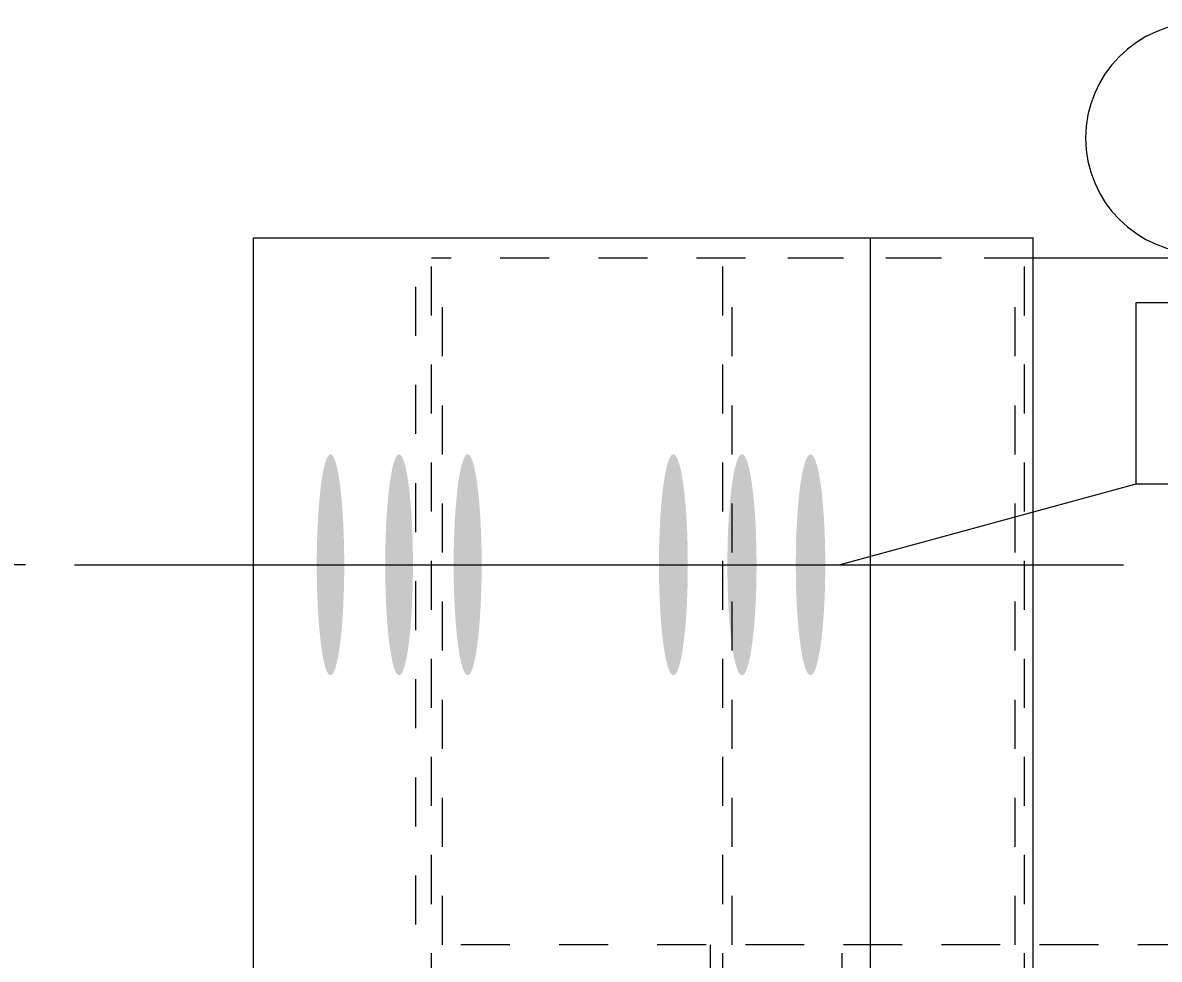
# Model space of a CAD drawing. Header units: millimetres. Extents: x 2 to 825, y 1 to 579.
# Drawn here: x 51.33 to 74.51, y 440.16 to 459.26 of the extents above; entities that cross this region are included whole.
import ezdxf

# ---------------------------------------------------------------- set-up
doc = ezdxf.new("R2010")
doc.units = ezdxf.units.MM
doc.linetypes.add('XKITLINE00', pattern=[0])
doc.linetypes.add('XKITLINE01', pattern=[4, 1, -1, 1, -1])
for name, color, linetype, lineweight in [('Bolt', 3, 'Continuous', 0), ('BoltMark', 7, 'Continuous', 0), ('Dimensions', 7, 'Continuous', 0), ('Part', 2, 'Continuous', 0), ('PartMark', 7, 'Continuous', 0)]:
    doc.layers.add(name, color=color, linetype=linetype, lineweight=lineweight)
doc.styles.add('ARIAL_NARROW', font='ARIALN.TTF')

# ---------------------------------------------------------------- blocks, each defined once
blk = doc.blocks.new('*A54')
at = {"layer": 'Bolt'}
for points in [[(57.884, 448.15), (57.884, 448.095), (57.883, 448.04), (57.883, 447.985), (57.882, 447.93), (57.881, 447.875), (57.88, 447.821), (57.879, 447.766), (57.877, 447.712), (57.876, 447.658), (57.874, 447.605), (57.872, 447.552), (57.87, 447.499), (57.868, 447.447), (57.865, 447.395), (57.863, 447.344), (57.86, 447.293), (57.857, 447.243), (57.854, 447.194), (57.851, 447.145), (57.848, 447.096), (57.844, 447.048), (57.841, 447.001), (57.837, 446.955), (57.833, 446.91), (57.829, 446.865), (57.825, 446.821), (57.821, 446.778), (57.816, 446.736), (57.812, 446.694), (57.807, 446.654), (57.802, 446.614), (57.797, 446.576), (57.792, 446.538), (57.787, 446.501), (57.782, 446.466), (57.776, 446.431), (57.771, 446.398), (57.765, 446.366), (57.76, 446.334), (57.754, 446.304), (57.748, 446.275), (57.742, 446.247), (57.736, 446.221), (57.73, 446.195), (57.724, 446.171), (57.718, 446.148), (57.711, 446.126), (57.705, 446.106), (57.698, 446.087), (57.692, 446.069), (57.685, 446.052), (57.679, 446.037), (57.672, 446.023), (57.666, 446.01), (57.659, 445.998), (57.652, 445.988), (57.645, 445.98), (57.638, 445.972), (57.632, 445.966), (57.625, 445.961), (57.618, 445.958), (57.611, 445.956), (57.604, 445.955), (57.597, 445.956), (57.59, 445.958), (57.584, 445.961), (57.577, 445.966), (57.57, 445.972), (57.563, 445.98), (57.556, 445.988), (57.55, 445.998), (57.543, 446.01), (57.536, 446.023), (57.53, 446.037), (57.523, 446.052), (57.516, 446.069), (57.51, 446.087), (57.504, 446.106), (57.497, 446.126), (57.491, 446.148), (57.485, 446.171), (57.478, 446.195), (57.472, 446.221), (57.466, 446.247), (57.46, 446.275), (57.455, 446.304), (57.449, 446.334), (57.443, 446.366), (57.438, 446.398), (57.432, 446.431), (57.427, 446.466), (57.421, 446.501), (57.416, 446.538), (57.411, 446.576), (57.406, 446.614), (57.402, 446.654), (57.397, 446.694), (57.392, 446.736), (57.388, 446.778), (57.384, 446.821), (57.379, 446.865), (57.375, 446.91), (57.372, 446.955), (57.368, 447.001), (57.364, 447.048), (57.361, 447.096), (57.357, 447.145), (57.354, 447.194), (57.351, 447.243), (57.348, 447.293), (57.346, 447.344), (57.343, 447.395), (57.341, 447.447), (57.339, 447.499), (57.336, 447.552), (57.335, 447.605), (57.333, 447.658), (57.331, 447.712), (57.33, 447.766), (57.329, 447.821), (57.327, 447.875), (57.327, 447.93), (57.326, 447.985), (57.325, 448.04), (57.325, 448.095), (57.325, 448.15), (57.324, 448.205), (57.325, 448.26), (57.325, 448.316), (57.325, 448.371), (57.326, 448.426), (57.327, 448.481), (57.327, 448.535), (57.329, 448.59), (57.33, 448.644), (57.331, 448.698), (57.333, 448.752), (57.335, 448.805), (57.336, 448.858), (57.339, 448.911), (57.341, 448.963), (57.343, 449.015), (57.346, 449.066), (57.348, 449.117), (57.351, 449.167), (57.354, 449.217), (57.357, 449.266), (57.361, 449.314), (57.364, 449.362), (57.368, 449.409), (57.372, 449.455), (57.375, 449.501), (57.379, 449.546), (57.384, 449.589), (57.388, 449.633), (57.392, 449.675), (57.397, 449.716), (57.402, 449.757), (57.406, 449.796), (57.411, 449.835), (57.416, 449.872), (57.421, 449.909), (57.427, 449.944), (57.432, 449.979), (57.438, 450.012), (57.443, 450.045), (57.449, 450.076), (57.455, 450.106), (57.46, 450.135), (57.466, 450.163), (57.472, 450.19), (57.478, 450.215), (57.485, 450.239), (57.491, 450.262), (57.497, 450.284), (57.504, 450.304), (57.51, 450.324), (57.516, 450.342), (57.523, 450.358), (57.53, 450.374), (57.536, 450.388), (57.543, 450.401), (57.55, 450.412), (57.556, 450.422), (57.563, 450.431), (57.57, 450.438), (57.577, 450.444), (57.584, 450.449), (57.59, 450.452), (57.597, 450.455), (57.604, 450.455), (57.611, 450.455), (57.618, 450.452), (57.625, 450.449), (57.632, 450.444), (57.638, 450.438), (57.645, 450.431), (57.652, 450.422), (57.659, 450.412), (57.666, 450.401), (57.672, 450.388), (57.679, 450.374), (57.685, 450.358), (57.692, 450.342), (57.698, 450.324), (57.705, 450.304), (57.711, 450.284), (57.718, 450.262), (57.724, 450.239), (57.73, 450.215), (57.736, 450.19), (57.742, 450.163), (57.748, 450.135), (57.754, 450.106), (57.76, 450.076), (57.765, 450.045), (57.771, 450.012), (57.776, 449.979), (57.782, 449.944), (57.787, 449.909), (57.792, 449.872), (57.797, 449.835), (57.802, 449.796), (57.807, 449.757), (57.812, 449.716), (57.816, 449.675), (57.821, 449.633), (57.825, 449.589), (57.829, 449.546), (57.833, 449.501), (57.837, 449.455), (57.841, 449.409), (57.844, 449.362), (57.848, 449.314), (57.851, 449.266), (57.854, 449.217), (57.857, 449.167), (57.86, 449.117), (57.863, 449.066), (57.865, 449.015), (57.868, 448.963), (57.87, 448.911), (57.872, 448.858), (57.874, 448.805), (57.876, 448.752), (57.877, 448.698), (57.879, 448.644), (57.88, 448.59), (57.881, 448.535), (57.882, 448.481), (57.883, 448.426), (57.883, 448.371), (57.884, 448.316), (57.884, 448.26), (57.884, 448.205)], [(59.285, 448.15), (59.285, 448.095), (59.285, 448.04), (59.284, 447.985), (59.283, 447.93), (59.282, 447.875), (59.281, 447.821), (59.28, 447.766), (59.279, 447.712), (59.277, 447.658), (59.275, 447.605), (59.273, 447.552), (59.271, 447.499), (59.269, 447.447), (59.266, 447.395), (59.264, 447.344), (59.261, 447.293), (59.258, 447.243), (59.255, 447.194), (59.252, 447.145), (59.249, 447.096), (59.245, 447.048), (59.242, 447.001), (59.238, 446.955), (59.234, 446.91), (59.23, 446.865), (59.226, 446.821), (59.221, 446.778), (59.217, 446.736), (59.212, 446.694), (59.207, 446.654), (59.203, 446.614), (59.198, 446.576), (59.193, 446.538), (59.187, 446.501), (59.182, 446.466), (59.177, 446.431), (59.171, 446.398), (59.166, 446.366), (59.16, 446.334), (59.154, 446.304), (59.148, 446.275), (59.142, 446.247), (59.136, 446.221), (59.13, 446.195), (59.124, 446.171), (59.117, 446.148), (59.111, 446.126), (59.105, 446.106), (59.098, 446.087), (59.091, 446.069), (59.085, 446.052), (59.078, 446.037), (59.071, 446.023), (59.065, 446.01), (59.058, 445.998), (59.051, 445.988), (59.044, 445.98), (59.037, 445.972), (59.031, 445.966), (59.024, 445.961), (59.017, 445.958), (59.01, 445.956), (59.003, 445.955), (58.996, 445.956), (58.989, 445.958), (58.982, 445.961), (58.975, 445.966), (58.968, 445.972), (58.961, 445.98), (58.955, 445.988), (58.948, 445.998), (58.941, 446.01), (58.934, 446.023), (58.927, 446.037), (58.921, 446.052), (58.914, 446.069), (58.908, 446.087), (58.901, 446.106), (58.895, 446.126), (58.888, 446.148), (58.882, 446.171), (58.876, 446.195), (58.87, 446.221), (58.864, 446.247), (58.858, 446.275), (58.852, 446.304), (58.846, 446.334), (58.84, 446.366), (58.834, 446.398), (58.829, 446.431), (58.824, 446.466), (58.818, 446.501), (58.813, 446.538), (58.808, 446.576), (58.803, 446.614), (58.798, 446.654), (58.793, 446.694), (58.789, 446.736), (58.784, 446.778), (58.78, 446.821), (58.776, 446.865), (58.772, 446.91), (58.768, 446.955), (58.764, 447.001), (58.76, 447.048), (58.757, 447.096), (58.754, 447.145), (58.75, 447.194), (58.747, 447.243), (58.744, 447.293), (58.742, 447.344), (58.739, 447.395), (58.737, 447.447), (58.735, 447.499), (58.732, 447.552), (58.73, 447.605), (58.729, 447.658), (58.727, 447.712), (58.726, 447.766), (58.724, 447.821), (58.723, 447.875), (58.722, 447.93), (58.722, 447.985), (58.721, 448.04), (58.721, 448.095), (58.72, 448.15), (58.72, 448.205), (58.72, 448.26), (58.721, 448.316), (58.721, 448.371), (58.722, 448.426), (58.722, 448.481), (58.723, 448.535), (58.724, 448.59), (58.726, 448.644), (58.727, 448.698), (58.729, 448.752), (58.73, 448.805), (58.732, 448.858), (58.735, 448.911), (58.737, 448.963), (58.739, 449.015), (58.742, 449.066), (58.744, 449.117), (58.747, 449.167), (58.75, 449.217), (58.754, 449.266), (58.757, 449.314), (58.76, 449.362), (58.764, 449.409), (58.768, 449.455), (58.772, 449.501), (58.776, 449.546), (58.78, 449.589), (58.784, 449.633), (58.789, 449.675), (58.793, 449.716), (58.798, 449.757), (58.803, 449.796), (58.808, 449.835), (58.813, 449.872), (58.818, 449.909), (58.824, 449.944), (58.829, 449.979), (58.834, 450.012), (58.84, 450.045), (58.846, 450.076), (58.852, 450.106), (58.858, 450.135), (58.864, 450.163), (58.87, 450.19), (58.876, 450.215), (58.882, 450.239), (58.888, 450.262), (58.895, 450.284), (58.901, 450.304), (58.908, 450.324), (58.914, 450.342), (58.921, 450.358), (58.927, 450.374), (58.934, 450.388), (58.941, 450.401), (58.948, 450.412), (58.955, 450.422), (58.961, 450.431), (58.968, 450.438), (58.975, 450.444), (58.982, 450.449), (58.989, 450.452), (58.996, 450.455), (59.003, 450.455), (59.01, 450.455), (59.017, 450.452), (59.024, 450.449), (59.031, 450.444), (59.037, 450.438), (59.044, 450.431), (59.051, 450.422), (59.058, 450.412), (59.065, 450.401), (59.071, 450.388), (59.078, 450.374), (59.085, 450.358), (59.091, 450.342), (59.098, 450.324), (59.105, 450.304), (59.111, 450.284), (59.117, 450.262), (59.124, 450.239), (59.13, 450.215), (59.136, 450.19), (59.142, 450.163), (59.148, 450.135), (59.154, 450.106), (59.16, 450.076), (59.166, 450.045), (59.171, 450.012), (59.177, 449.979), (59.182, 449.944), (59.187, 449.909), (59.193, 449.872), (59.198, 449.835), (59.203, 449.796), (59.207, 449.757), (59.212, 449.716), (59.217, 449.675), (59.221, 449.633), (59.226, 449.589), (59.23, 449.546), (59.234, 449.501), (59.238, 449.455), (59.242, 449.409), (59.245, 449.362), (59.249, 449.314), (59.252, 449.266), (59.255, 449.217), (59.258, 449.167), (59.261, 449.117), (59.264, 449.066), (59.266, 449.015), (59.269, 448.963), (59.271, 448.911), (59.273, 448.858), (59.275, 448.805), (59.277, 448.752), (59.279, 448.698), (59.28, 448.644), (59.281, 448.59), (59.282, 448.535), (59.283, 448.481), (59.284, 448.426), (59.285, 448.371), (59.285, 448.316), (59.285, 448.26), (59.285, 448.205)], [(60.687, 448.15), (60.686, 448.095), (60.686, 448.04), (60.685, 447.985), (60.685, 447.93), (60.684, 447.875), (60.683, 447.821), (60.681, 447.766), (60.68, 447.712), (60.678, 447.658), (60.676, 447.605), (60.675, 447.552), (60.672, 447.499), (60.67, 447.447), (60.668, 447.395), (60.665, 447.344), (60.662, 447.293), (60.659, 447.243), (60.656, 447.194), (60.653, 447.145), (60.65, 447.096), (60.646, 447.048), (60.643, 447.001), (60.639, 446.955), (60.635, 446.91), (60.631, 446.865), (60.626, 446.821), (60.622, 446.778), (60.618, 446.736), (60.613, 446.694), (60.608, 446.654), (60.603, 446.614), (60.598, 446.576), (60.593, 446.538), (60.588, 446.501), (60.582, 446.466), (60.577, 446.431), (60.571, 446.398), (60.566, 446.366), (60.56, 446.334), (60.554, 446.304), (60.548, 446.275), (60.542, 446.247), (60.536, 446.221), (60.53, 446.195), (60.523, 446.171), (60.517, 446.148), (60.511, 446.126), (60.504, 446.106), (60.498, 446.087), (60.491, 446.069), (60.484, 446.052), (60.478, 446.037), (60.471, 446.023), (60.464, 446.01), (60.457, 445.998), (60.45, 445.988), (60.443, 445.98), (60.436, 445.972), (60.429, 445.966), (60.422, 445.961), (60.415, 445.958), (60.408, 445.956), (60.401, 445.955), (60.394, 445.956), (60.387, 445.958), (60.38, 445.961), (60.373, 445.966), (60.366, 445.972), (60.36, 445.98), (60.353, 445.988), (60.346, 445.998), (60.339, 446.01), (60.332, 446.023), (60.325, 446.037), (60.319, 446.052), (60.312, 446.069), (60.305, 446.087), (60.299, 446.106), (60.292, 446.126), (60.286, 446.148), (60.279, 446.171), (60.273, 446.195), (60.267, 446.221), (60.261, 446.247), (60.255, 446.275), (60.249, 446.304), (60.243, 446.334), (60.237, 446.366), (60.231, 446.398), (60.226, 446.431), (60.22, 446.466), (60.215, 446.501), (60.21, 446.538), (60.205, 446.576), (60.2, 446.614), (60.195, 446.654), (60.19, 446.694), (60.185, 446.736), (60.181, 446.778), (60.176, 446.821), (60.172, 446.865), (60.168, 446.91), (60.164, 446.955), (60.16, 447.001), (60.157, 447.048), (60.153, 447.096), (60.15, 447.145), (60.146, 447.194), (60.143, 447.243), (60.14, 447.293), (60.138, 447.344), (60.135, 447.395), (60.133, 447.447), (60.13, 447.499), (60.128, 447.552), (60.126, 447.605), (60.125, 447.658), (60.123, 447.712), (60.121, 447.766), (60.12, 447.821), (60.119, 447.875), (60.118, 447.93), (60.117, 447.985), (60.117, 448.04), (60.116, 448.095), (60.116, 448.15), (60.116, 448.205), (60.116, 448.26), (60.116, 448.316), (60.117, 448.371), (60.117, 448.426), (60.118, 448.481), (60.119, 448.535), (60.12, 448.59), (60.121, 448.644), (60.123, 448.698), (60.125, 448.752), (60.126, 448.805), (60.128, 448.858), (60.13, 448.911), (60.133, 448.963), (60.135, 449.015), (60.138, 449.066), (60.14, 449.117), (60.143, 449.167), (60.146, 449.217), (60.15, 449.266), (60.153, 449.314), (60.157, 449.362), (60.16, 449.409), (60.164, 449.455), (60.168, 449.501), (60.172, 449.546), (60.176, 449.589), (60.181, 449.633), (60.185, 449.675), (60.19, 449.716), (60.195, 449.757), (60.2, 449.796), (60.205, 449.835), (60.21, 449.872), (60.215, 449.909), (60.22, 449.944), (60.226, 449.979), (60.231, 450.012), (60.237, 450.045), (60.243, 450.076), (60.249, 450.106), (60.255, 450.135), (60.261, 450.163), (60.267, 450.19), (60.273, 450.215), (60.279, 450.239), (60.286, 450.262), (60.292, 450.284), (60.299, 450.304), (60.305, 450.324), (60.312, 450.342), (60.319, 450.358), (60.325, 450.374), (60.332, 450.388), (60.339, 450.401), (60.346, 450.412), (60.353, 450.422), (60.36, 450.431), (60.366, 450.438), (60.373, 450.444), (60.38, 450.449), (60.387, 450.452), (60.394, 450.455), (60.401, 450.455), (60.408, 450.455), (60.415, 450.452), (60.422, 450.449), (60.429, 450.444), (60.436, 450.438), (60.443, 450.431), (60.45, 450.422), (60.457, 450.412), (60.464, 450.401), (60.471, 450.388), (60.478, 450.374), (60.484, 450.358), (60.491, 450.342), (60.498, 450.324), (60.504, 450.304), (60.511, 450.284), (60.517, 450.262), (60.523, 450.239), (60.53, 450.215), (60.536, 450.19), (60.542, 450.163), (60.548, 450.135), (60.554, 450.106), (60.56, 450.076), (60.566, 450.045), (60.571, 450.012), (60.577, 449.979), (60.582, 449.944), (60.588, 449.909), (60.593, 449.872), (60.598, 449.835), (60.603, 449.796), (60.608, 449.757), (60.613, 449.716), (60.618, 449.675), (60.622, 449.633), (60.626, 449.589), (60.631, 449.546), (60.635, 449.501), (60.639, 449.455), (60.643, 449.409), (60.646, 449.362), (60.65, 449.314), (60.653, 449.266), (60.656, 449.217), (60.659, 449.167), (60.662, 449.117), (60.665, 449.066), (60.668, 449.015), (60.67, 448.963), (60.672, 448.911), (60.675, 448.858), (60.676, 448.805), (60.678, 448.752), (60.68, 448.698), (60.681, 448.644), (60.683, 448.59), (60.684, 448.535), (60.685, 448.481), (60.685, 448.426), (60.686, 448.371), (60.686, 448.316), (60.687, 448.26), (60.687, 448.205)], [(64.891, 448.15), (64.891, 448.095), (64.891, 448.04), (64.89, 447.985), (64.889, 447.93), (64.888, 447.875), (64.887, 447.821), (64.886, 447.766), (64.884, 447.712), (64.883, 447.658), (64.881, 447.605), (64.879, 447.552), (64.877, 447.499), (64.874, 447.447), (64.872, 447.395), (64.869, 447.344), (64.866, 447.293), (64.863, 447.243), (64.86, 447.194), (64.857, 447.145), (64.853, 447.096), (64.85, 447.048), (64.846, 447.001), (64.842, 446.955), (64.838, 446.91), (64.834, 446.865), (64.829, 446.821), (64.825, 446.778), (64.82, 446.736), (64.815, 446.694), (64.81, 446.654), (64.805, 446.614), (64.8, 446.576), (64.795, 446.538), (64.789, 446.501), (64.784, 446.466), (64.778, 446.431), (64.773, 446.398), (64.767, 446.366), (64.761, 446.334), (64.755, 446.304), (64.749, 446.275), (64.742, 446.247), (64.736, 446.221), (64.73, 446.195), (64.723, 446.171), (64.716, 446.148), (64.71, 446.126), (64.703, 446.106), (64.696, 446.087), (64.69, 446.069), (64.683, 446.052), (64.676, 446.037), (64.669, 446.023), (64.662, 446.01), (64.655, 445.998), (64.648, 445.988), (64.64, 445.98), (64.633, 445.972), (64.626, 445.966), (64.619, 445.961), (64.612, 445.958), (64.604, 445.956), (64.597, 445.955), (64.59, 445.956), (64.583, 445.958), (64.576, 445.961), (64.568, 445.966), (64.561, 445.972), (64.554, 445.98), (64.547, 445.988), (64.54, 445.998), (64.533, 446.01), (64.526, 446.023), (64.519, 446.037), (64.512, 446.052), (64.505, 446.069), (64.498, 446.087), (64.491, 446.106), (64.485, 446.126), (64.478, 446.148), (64.471, 446.171), (64.465, 446.195), (64.458, 446.221), (64.452, 446.247), (64.446, 446.275), (64.44, 446.304), (64.434, 446.334), (64.428, 446.366), (64.422, 446.398), (64.416, 446.431), (64.411, 446.466), (64.405, 446.501), (64.4, 446.538), (64.394, 446.576), (64.389, 446.614), (64.384, 446.654), (64.379, 446.694), (64.374, 446.736), (64.37, 446.778), (64.365, 446.821), (64.361, 446.865), (64.357, 446.91), (64.353, 446.955), (64.349, 447.001), (64.345, 447.048), (64.341, 447.096), (64.338, 447.145), (64.334, 447.194), (64.331, 447.243), (64.328, 447.293), (64.325, 447.344), (64.323, 447.395), (64.32, 447.447), (64.318, 447.499), (64.316, 447.552), (64.314, 447.605), (64.312, 447.658), (64.31, 447.712), (64.309, 447.766), (64.307, 447.821), (64.306, 447.875), (64.305, 447.93), (64.304, 447.985), (64.304, 448.04), (64.303, 448.095), (64.303, 448.15), (64.303, 448.205), (64.303, 448.26), (64.303, 448.316), (64.304, 448.371), (64.304, 448.426), (64.305, 448.481), (64.306, 448.535), (64.307, 448.59), (64.309, 448.644), (64.31, 448.698), (64.312, 448.752), (64.314, 448.805), (64.316, 448.858), (64.318, 448.911), (64.32, 448.963), (64.323, 449.015), (64.325, 449.066), (64.328, 449.117), (64.331, 449.167), (64.334, 449.217), (64.338, 449.266), (64.341, 449.314), (64.345, 449.362), (64.349, 449.409), (64.353, 449.455), (64.357, 449.501), (64.361, 449.546), (64.365, 449.589), (64.37, 449.633), (64.374, 449.675), (64.379, 449.716), (64.384, 449.757), (64.389, 449.796), (64.394, 449.835), (64.4, 449.872), (64.405, 449.909), (64.411, 449.944), (64.416, 449.979), (64.422, 450.012), (64.428, 450.045), (64.434, 450.076), (64.44, 450.106), (64.446, 450.135), (64.452, 450.163), (64.458, 450.19), (64.465, 450.215), (64.471, 450.239), (64.478, 450.262), (64.485, 450.284), (64.491, 450.304), (64.498, 450.324), (64.505, 450.342), (64.512, 450.358), (64.519, 450.374), (64.526, 450.388), (64.533, 450.401), (64.54, 450.412), (64.547, 450.422), (64.554, 450.431), (64.561, 450.438), (64.568, 450.444), (64.576, 450.449), (64.583, 450.452), (64.59, 450.455), (64.597, 450.455), (64.604, 450.455), (64.612, 450.452), (64.619, 450.449), (64.626, 450.444), (64.633, 450.438), (64.64, 450.431), (64.648, 450.422), (64.655, 450.412), (64.662, 450.401), (64.669, 450.388), (64.676, 450.374), (64.683, 450.358), (64.69, 450.342), (64.696, 450.324), (64.703, 450.304), (64.71, 450.284), (64.716, 450.262), (64.723, 450.239), (64.73, 450.215), (64.736, 450.19), (64.742, 450.163), (64.749, 450.135), (64.755, 450.106), (64.761, 450.076), (64.767, 450.045), (64.773, 450.012), (64.778, 449.979), (64.784, 449.944), (64.789, 449.909), (64.795, 449.872), (64.8, 449.835), (64.805, 449.796), (64.81, 449.757), (64.815, 449.716), (64.82, 449.675), (64.825, 449.633), (64.829, 449.589), (64.834, 449.546), (64.838, 449.501), (64.842, 449.455), (64.846, 449.409), (64.85, 449.362), (64.853, 449.314), (64.857, 449.266), (64.86, 449.217), (64.863, 449.167), (64.866, 449.117), (64.869, 449.066), (64.872, 449.015), (64.874, 448.963), (64.877, 448.911), (64.879, 448.858), (64.881, 448.805), (64.883, 448.752), (64.884, 448.698), (64.886, 448.644), (64.887, 448.59), (64.888, 448.535), (64.889, 448.481), (64.89, 448.426), (64.891, 448.371), (64.891, 448.316), (64.891, 448.26), (64.891, 448.205)], [(66.293, 448.15), (66.293, 448.095), (66.292, 448.04), (66.292, 447.985), (66.291, 447.93), (66.29, 447.875), (66.289, 447.821), (66.287, 447.766), (66.286, 447.712), (66.284, 447.658), (66.282, 447.605), (66.28, 447.552), (66.278, 447.499), (66.276, 447.447), (66.273, 447.395), (66.271, 447.344), (66.268, 447.293), (66.265, 447.243), (66.261, 447.194), (66.258, 447.145), (66.255, 447.096), (66.251, 447.048), (66.247, 447.001), (66.243, 446.955), (66.239, 446.91), (66.235, 446.865), (66.23, 446.821), (66.226, 446.778), (66.221, 446.736), (66.216, 446.694), (66.211, 446.654), (66.206, 446.614), (66.201, 446.576), (66.196, 446.538), (66.19, 446.501), (66.184, 446.466), (66.179, 446.431), (66.173, 446.398), (66.167, 446.366), (66.161, 446.334), (66.155, 446.304), (66.149, 446.275), (66.142, 446.247), (66.136, 446.221), (66.13, 446.195), (66.123, 446.171), (66.116, 446.148), (66.11, 446.126), (66.103, 446.106), (66.096, 446.087), (66.089, 446.069), (66.082, 446.052), (66.075, 446.037), (66.068, 446.023), (66.061, 446.01), (66.054, 445.998), (66.047, 445.988), (66.039, 445.98), (66.032, 445.972), (66.025, 445.966), (66.018, 445.961), (66.01, 445.958), (66.003, 445.956), (65.996, 445.955), (65.989, 445.956), (65.981, 445.958), (65.974, 445.961), (65.967, 445.966), (65.959, 445.972), (65.952, 445.98), (65.945, 445.988), (65.938, 445.998), (65.931, 446.01), (65.924, 446.023), (65.916, 446.037), (65.909, 446.052), (65.903, 446.069), (65.896, 446.087), (65.889, 446.106), (65.882, 446.126), (65.875, 446.148), (65.869, 446.171), (65.862, 446.195), (65.856, 446.221), (65.849, 446.247), (65.843, 446.275), (65.837, 446.304), (65.831, 446.334), (65.825, 446.366), (65.819, 446.398), (65.813, 446.431), (65.807, 446.466), (65.802, 446.501), (65.796, 446.538), (65.791, 446.576), (65.786, 446.614), (65.78, 446.654), (65.775, 446.694), (65.771, 446.736), (65.766, 446.778), (65.761, 446.821), (65.757, 446.865), (65.753, 446.91), (65.749, 446.955), (65.745, 447.001), (65.741, 447.048), (65.737, 447.096), (65.734, 447.145), (65.73, 447.194), (65.727, 447.243), (65.724, 447.293), (65.721, 447.344), (65.718, 447.395), (65.716, 447.447), (65.713, 447.499), (65.711, 447.552), (65.709, 447.605), (65.707, 447.658), (65.706, 447.712), (65.704, 447.766), (65.703, 447.821), (65.702, 447.875), (65.701, 447.93), (65.7, 447.985), (65.699, 448.04), (65.699, 448.095), (65.699, 448.15), (65.698, 448.205), (65.699, 448.26), (65.699, 448.316), (65.699, 448.371), (65.7, 448.426), (65.701, 448.481), (65.702, 448.535), (65.703, 448.59), (65.704, 448.644), (65.706, 448.698), (65.707, 448.752), (65.709, 448.805), (65.711, 448.858), (65.713, 448.911), (65.716, 448.963), (65.718, 449.015), (65.721, 449.066), (65.724, 449.117), (65.727, 449.167), (65.73, 449.217), (65.734, 449.266), (65.737, 449.314), (65.741, 449.362), (65.745, 449.409), (65.749, 449.455), (65.753, 449.501), (65.757, 449.546), (65.761, 449.589), (65.766, 449.633), (65.771, 449.675), (65.775, 449.716), (65.78, 449.757), (65.786, 449.796), (65.791, 449.835), (65.796, 449.872), (65.802, 449.909), (65.807, 449.944), (65.813, 449.979), (65.819, 450.012), (65.825, 450.045), (65.831, 450.076), (65.837, 450.106), (65.843, 450.135), (65.849, 450.163), (65.856, 450.19), (65.862, 450.215), (65.869, 450.239), (65.875, 450.262), (65.882, 450.284), (65.889, 450.304), (65.896, 450.324), (65.903, 450.342), (65.909, 450.358), (65.916, 450.374), (65.924, 450.388), (65.931, 450.401), (65.938, 450.412), (65.945, 450.422), (65.952, 450.431), (65.959, 450.438), (65.967, 450.444), (65.974, 450.449), (65.981, 450.452), (65.989, 450.455), (65.996, 450.455), (66.003, 450.455), (66.01, 450.452), (66.018, 450.449), (66.025, 450.444), (66.032, 450.438), (66.039, 450.431), (66.047, 450.422), (66.054, 450.412), (66.061, 450.401), (66.068, 450.388), (66.075, 450.374), (66.082, 450.358), (66.089, 450.342), (66.096, 450.324), (66.103, 450.304), (66.11, 450.284), (66.116, 450.262), (66.123, 450.239), (66.13, 450.215), (66.136, 450.19), (66.142, 450.163), (66.149, 450.135), (66.155, 450.106), (66.161, 450.076), (66.167, 450.045), (66.173, 450.012), (66.179, 449.979), (66.184, 449.944), (66.19, 449.909), (66.196, 449.872), (66.201, 449.835), (66.206, 449.796), (66.211, 449.757), (66.216, 449.716), (66.221, 449.675), (66.226, 449.633), (66.23, 449.589), (66.235, 449.546), (66.239, 449.501), (66.243, 449.455), (66.247, 449.409), (66.251, 449.362), (66.255, 449.314), (66.258, 449.266), (66.261, 449.217), (66.265, 449.167), (66.268, 449.117), (66.271, 449.066), (66.273, 449.015), (66.276, 448.963), (66.278, 448.911), (66.28, 448.858), (66.282, 448.805), (66.284, 448.752), (66.286, 448.698), (66.287, 448.644), (66.289, 448.59), (66.29, 448.535), (66.291, 448.481), (66.292, 448.426), (66.292, 448.371), (66.293, 448.316), (66.293, 448.26), (66.293, 448.205)], [(67.695, 448.15), (67.695, 448.095), (67.694, 448.04), (67.693, 447.985), (67.693, 447.93), (67.692, 447.875), (67.69, 447.821), (67.689, 447.766), (67.688, 447.712), (67.686, 447.658), (67.684, 447.605), (67.682, 447.552), (67.68, 447.499), (67.677, 447.447), (67.675, 447.395), (67.672, 447.344), (67.669, 447.293), (67.666, 447.243), (67.663, 447.194), (67.659, 447.145), (67.656, 447.096), (67.652, 447.048), (67.648, 447.001), (67.644, 446.955), (67.64, 446.91), (67.636, 446.865), (67.631, 446.821), (67.627, 446.778), (67.622, 446.736), (67.617, 446.694), (67.612, 446.654), (67.607, 446.614), (67.602, 446.576), (67.596, 446.538), (67.591, 446.501), (67.585, 446.466), (67.579, 446.431), (67.573, 446.398), (67.567, 446.366), (67.561, 446.334), (67.555, 446.304), (67.549, 446.275), (67.543, 446.247), (67.536, 446.221), (67.53, 446.195), (67.523, 446.171), (67.516, 446.148), (67.509, 446.126), (67.503, 446.106), (67.496, 446.087), (67.489, 446.069), (67.482, 446.052), (67.475, 446.037), (67.467, 446.023), (67.46, 446.01), (67.453, 445.998), (67.446, 445.988), (67.438, 445.98), (67.431, 445.972), (67.424, 445.966), (67.417, 445.961), (67.409, 445.958), (67.402, 445.956), (67.394, 445.955), (67.387, 445.956), (67.38, 445.958), (67.372, 445.961), (67.365, 445.966), (67.358, 445.972), (67.35, 445.98), (67.343, 445.988), (67.336, 445.998), (67.329, 446.01), (67.321, 446.023), (67.314, 446.037), (67.307, 446.052), (67.3, 446.069), (67.293, 446.087), (67.286, 446.106), (67.279, 446.126), (67.273, 446.148), (67.266, 446.171), (67.259, 446.195), (67.253, 446.221), (67.246, 446.247), (67.24, 446.275), (67.234, 446.304), (67.227, 446.334), (67.221, 446.366), (67.215, 446.398), (67.21, 446.431), (67.204, 446.466), (67.198, 446.501), (67.193, 446.538), (67.187, 446.576), (67.182, 446.614), (67.177, 446.654), (67.172, 446.694), (67.167, 446.736), (67.162, 446.778), (67.157, 446.821), (67.153, 446.865), (67.149, 446.91), (67.145, 446.955), (67.141, 447.001), (67.137, 447.048), (67.133, 447.096), (67.129, 447.145), (67.126, 447.194), (67.123, 447.243), (67.12, 447.293), (67.117, 447.344), (67.114, 447.395), (67.111, 447.447), (67.109, 447.499), (67.107, 447.552), (67.105, 447.605), (67.103, 447.658), (67.101, 447.712), (67.1, 447.766), (67.098, 447.821), (67.097, 447.875), (67.096, 447.93), (67.095, 447.985), (67.095, 448.04), (67.094, 448.095), (67.094, 448.15), (67.094, 448.205), (67.094, 448.26), (67.094, 448.316), (67.095, 448.371), (67.095, 448.426), (67.096, 448.481), (67.097, 448.535), (67.098, 448.59), (67.1, 448.644), (67.101, 448.698), (67.103, 448.752), (67.105, 448.805), (67.107, 448.858), (67.109, 448.911), (67.111, 448.963), (67.114, 449.015), (67.117, 449.066), (67.12, 449.117), (67.123, 449.167), (67.126, 449.217), (67.129, 449.266), (67.133, 449.314), (67.137, 449.362), (67.141, 449.409), (67.145, 449.455), (67.149, 449.501), (67.153, 449.546), (67.157, 449.589), (67.162, 449.633), (67.167, 449.675), (67.172, 449.716), (67.177, 449.757), (67.182, 449.796), (67.187, 449.835), (67.193, 449.872), (67.198, 449.909), (67.204, 449.944), (67.21, 449.979), (67.215, 450.012), (67.221, 450.045), (67.227, 450.076), (67.234, 450.106), (67.24, 450.135), (67.246, 450.163), (67.253, 450.19), (67.259, 450.215), (67.266, 450.239), (67.273, 450.262), (67.279, 450.284), (67.286, 450.304), (67.293, 450.324), (67.3, 450.342), (67.307, 450.358), (67.314, 450.374), (67.321, 450.388), (67.329, 450.401), (67.336, 450.412), (67.343, 450.422), (67.35, 450.431), (67.358, 450.438), (67.365, 450.444), (67.372, 450.449), (67.38, 450.452), (67.387, 450.455), (67.394, 450.455), (67.402, 450.455), (67.409, 450.452), (67.417, 450.449), (67.424, 450.444), (67.431, 450.438), (67.438, 450.431), (67.446, 450.422), (67.453, 450.412), (67.46, 450.401), (67.467, 450.388), (67.475, 450.374), (67.482, 450.358), (67.489, 450.342), (67.496, 450.324), (67.503, 450.304), (67.509, 450.284), (67.516, 450.262), (67.523, 450.239), (67.53, 450.215), (67.536, 450.19), (67.543, 450.163), (67.549, 450.135), (67.555, 450.106), (67.561, 450.076), (67.567, 450.045), (67.573, 450.012), (67.579, 449.979), (67.585, 449.944), (67.591, 449.909), (67.596, 449.872), (67.602, 449.835), (67.607, 449.796), (67.612, 449.757), (67.617, 449.716), (67.622, 449.675), (67.627, 449.633), (67.631, 449.589), (67.636, 449.546), (67.64, 449.501), (67.644, 449.455), (67.648, 449.409), (67.652, 449.362), (67.656, 449.314), (67.659, 449.266), (67.663, 449.217), (67.666, 449.167), (67.669, 449.117), (67.672, 449.066), (67.675, 449.015), (67.677, 448.963), (67.68, 448.911), (67.682, 448.858), (67.684, 448.805), (67.686, 448.752), (67.688, 448.698), (67.689, 448.644), (67.69, 448.59), (67.692, 448.535), (67.693, 448.481), (67.693, 448.426), (67.694, 448.371), (67.695, 448.316), (67.695, 448.26), (67.695, 448.205)]]:
    blk.add_hatch(color=3, dxfattribs=at).paths.add_polyline_path(points, flags=17)
at = {"layer": 'Bolt', "color": 3, "linetype": 'XKITLINE00', "lineweight": 0}
for p, q in [((52.383, 448.205), (63.985, 448.205)), ((53.782, 448.205), (65.384, 448.205)), ((55.18, 448.205), (66.783, 448.205)), ((59.376, 448.205), (70.978, 448.205)), ((60.775, 448.205), (72.377, 448.205)), ((62.173, 448.205), (73.776, 448.205))]:
    blk.add_line(p, q, dxfattribs=at)
blk = doc.blocks.new('*A56')
at = {"layer": 'Part', "color": 7, "linetype": 'XKITLINE01', "lineweight": 0}
for p, q in [((65.605, 425.289), (65.605, 454.455)), ((71.933, 454.455), (65.605, 454.455)), ((65.799, 440.455), (65.799, 454.455)), ((71.565, 440.455), (71.565, 454.455)), ((71.758, 425.289), (71.758, 454.455)), ((197.067, 440.455), (65.799, 440.455))]:
    blk.add_line(p, q, dxfattribs=at)
at = {"layer": 'Part', "color": 2, "linetype": 'XKITLINE00', "lineweight": 0}
blk.add_line((197.067, 454.455), (71.933, 454.455), dxfattribs=at)
blk = doc.blocks.new('*A75')
at = {"layer": 'Part', "color": 2, "linetype": 'XKITLINE00', "lineweight": 0}
for p, q in [((56.031, 454.872), (71.933, 454.872)), ((56.031, 424.872), (56.031, 454.872)), ((68.618, 424.872), (68.618, 454.872)), ((71.933, 424.872), (71.933, 454.872))]:
    blk.add_line(p, q, dxfattribs=at)
at = {"layer": 'Part', "color": 7, "linetype": 'XKITLINE01', "lineweight": 0}
blk.add_line((59.346, 424.872), (59.346, 454.872), dxfattribs=at)
blk = doc.blocks.new('*A78')
at = {"layer": 'Part', "color": 7, "linetype": 'XKITLINE01', "lineweight": 0}
for p, q in [((172.067, 454.455), (59.661, 454.455)), ((59.661, 425.289), (59.661, 454.455)), ((59.888, 440.455), (59.888, 454.455)), ((171.265, 440.455), (59.888, 440.455)), ((65.35, 440.455), (65.35, 439.289)), ((68.039, 439.289), (68.039, 440.455))]:
    blk.add_line(p, q, dxfattribs=at)
blk = doc.blocks.new('*A166')
at = {"layer": 'PartMark', "color": 7, "linetype": 'XKITLINE00', "lineweight": 0}
blk.add_arc((75.355, 456.905), 2.35, 90, 270, dxfattribs=at)
blk = doc.blocks.new('*A171')
at = {"layer": 'Dimensions', "color": 7, "linetype": 'XKITLINE00', "lineweight": 0}
blk.add_line((51.383, 448.205), (41.522, 448.205), dxfattribs=at)
blk = doc.blocks.new('*A172')
at = {"layer": 'BoltMark', "color": 7, "linetype": 'XKITLINE00', "lineweight": 0}
for p, q in [((74.037, 453.555), (85.853, 453.555)), ((74.037, 449.855), (74.037, 453.555)), ((85.853, 449.855), (85.853, 453.555)), ((67.975, 448.205), (74.037, 449.855)), ((74.037, 449.855), (85.853, 449.855))]:
    blk.add_line(p, q, dxfattribs=at)
at = {"layer": 'BoltMark', "color": 3, "style": 'ARIAL_NARROW', "width": 0.85}
for s, p in [('12', (74.637, 450.455)), ('Ø27', (80.085, 450.455)), ('-', (78.426, 450.455))]:
    blk.add_text(s, height=2.5, dxfattribs=at).set_placement(p)

msp = doc.modelspace()

# ---------------------------------------------------------------- block references
at = {"lineweight": 0}
for name in ['*A166', '*A75', '*A78', '*A172', '*A54', '*A171']:
    msp.add_blockref(name, (0, 0), dxfattribs=at)
at = {"layer": 'Part', "lineweight": 0}
msp.add_blockref('*A56', (0, 0), dxfattribs=at)

doc.saveas('drawing.dxf')
